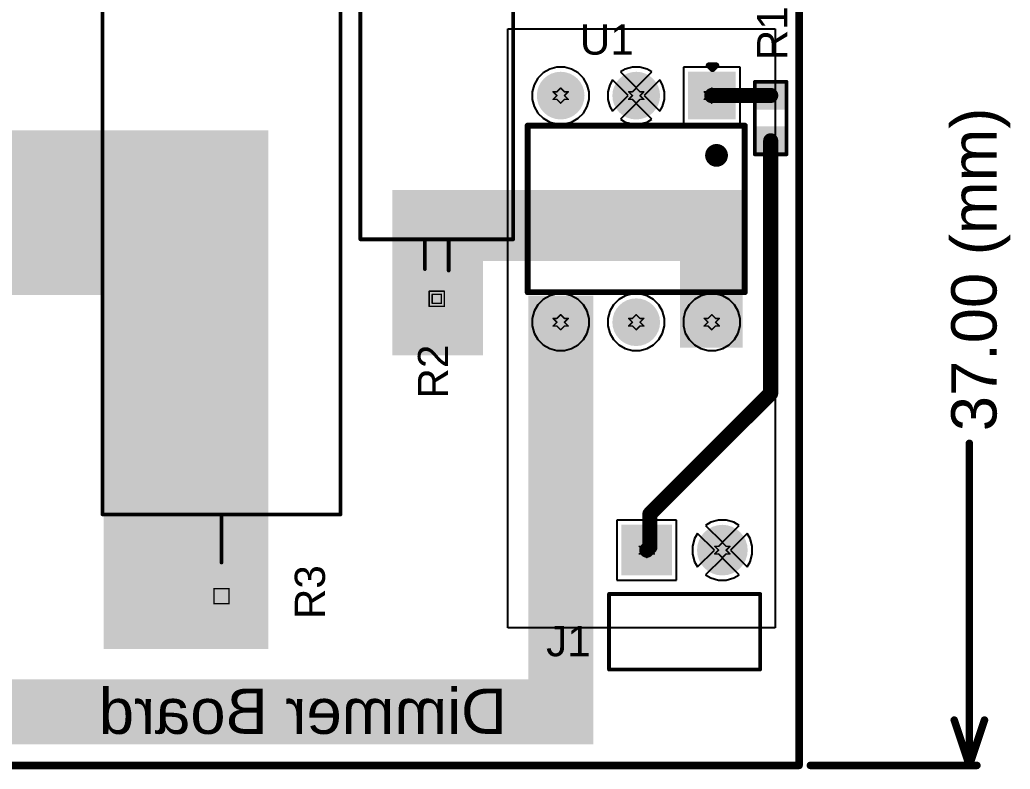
# Model space of a CAD drawing. Header units: inches. Extents: x 0 to 282, y 0 to 91.
# Drawn here: x 34.8 to 68.1, y -0.13 to 25.07 of the extents above; entities that cross this region are included whole.
import ezdxf

# ---------------------------------------------------------------- set-up
doc = ezdxf.new("R2010")
doc.units = ezdxf.units.IN
for name, color, linetype in [('Board Outline', 216, 'Continuous'), ('Bottom Layer', 5, 'Continuous'), ('Bottom Overlay', 54, 'Continuous'), ('Bottom Solder', 6, 'Continuous'), ('Dimension', 6, 'Continuous'), ('Drill Drawing', 1, 'Continuous'), ('Multi-Layer', 9, 'Continuous'), ('Pad Holes', 156, 'Continuous'), ('Top Layer', 1, 'Continuous'), ('Top Overlay', 2, 'Continuous'), ('Top Paste', 8, 'Continuous'), ('Top Solder', 216, 'Continuous')]:
    doc.layers.add(name, color=color, linetype=linetype)
doc.styles.add('Arial', font='', dxfattribs={"height": 0.2})
doc.styles.get('Arial').set_extended_font_data('Arial')

# ---------------------------------------------------------------- blocks, each defined once
blk = doc.blocks.new('6_P___D___6')
at = {"layer": 'Bottom Layer'}
blk.add_hatch(color=5, dxfattribs=at).paths.add_polyline_path([(-4.51, 3.24), (-3.11, 3.24), (-3.11, 1.84), (-4.51, 1.84)])
h = blk.add_hatch(color=5, dxfattribs=at)
edge = h.paths.add_edge_path()
edge.add_arc((3.81, 2.54), 0.7, 0, 360)
h = blk.add_hatch(color=5, dxfattribs=at)
edge = h.paths.add_edge_path()
edge.add_arc((-3.81, 0), 0.7, 0, 360)
h = blk.add_hatch(color=5, dxfattribs=at)
edge = h.paths.add_edge_path()
edge.add_arc((3.81, 0), 0.7, 0, 360)
h = blk.add_hatch(color=5, dxfattribs=at)
edge = h.paths.add_edge_path()
edge.add_arc((-3.81, -2.54), 0.7, 0, 360)
h = blk.add_hatch(color=5, dxfattribs=at)
edge = h.paths.add_edge_path()
edge.add_arc((3.81, -2.54), 0.7, 0, 360)
at = {"layer": 'Bottom Solder'}
blk.add_hatch(color=6, dxfattribs=at).paths.add_polyline_path([(-4.612, 3.342), (-3.008, 3.342), (-3.008, 1.738), (-4.612, 1.738)])
h = blk.add_hatch(color=6, dxfattribs=at)
edge = h.paths.add_edge_path()
edge.add_arc((3.81, 2.54), 0.802, 0, 360)
h = blk.add_hatch(color=6, dxfattribs=at)
edge = h.paths.add_edge_path()
edge.add_arc((-3.81, 0), 0.802, 0, 360)
h = blk.add_hatch(color=6, dxfattribs=at)
edge = h.paths.add_edge_path()
edge.add_arc((3.81, 0), 0.802, 0, 360)
h = blk.add_hatch(color=6, dxfattribs=at)
edge = h.paths.add_edge_path()
edge.add_arc((-3.81, -2.54), 0.802, 0, 360)
h = blk.add_hatch(color=6, dxfattribs=at)
edge = h.paths.add_edge_path()
edge.add_arc((3.81, -2.54), 0.802, 0, 360)
at = {"layer": 'Multi-Layer'}
blk.add_hatch(color=9, dxfattribs=at).paths.add_polyline_path([(-4.51, 3.24), (-3.11, 3.24), (-3.11, 1.84), (-4.51, 1.84)])
h = blk.add_hatch(color=9, dxfattribs=at)
edge = h.paths.add_edge_path()
edge.add_arc((3.81, 2.54), 0.7, 0, 360)
h = blk.add_hatch(color=9, dxfattribs=at)
edge = h.paths.add_edge_path()
edge.add_arc((-3.81, 0), 0.7, 0, 360)
h = blk.add_hatch(color=9, dxfattribs=at)
edge = h.paths.add_edge_path()
edge.add_arc((3.81, 0), 0.7, 0, 360)
h = blk.add_hatch(color=9, dxfattribs=at)
edge = h.paths.add_edge_path()
edge.add_arc((-3.81, -2.54), 0.7, 0, 360)
h = blk.add_hatch(color=9, dxfattribs=at)
edge = h.paths.add_edge_path()
edge.add_arc((3.81, -2.54), 0.7, 0, 360)
at = {"layer": 'Pad Holes'}
h = blk.add_hatch(color=7, dxfattribs=at)
edge = h.paths.add_edge_path()
edge.add_arc((-3.81, 2.54), 0.45, 0, 360)
h = blk.add_hatch(color=7, dxfattribs=at)
edge = h.paths.add_edge_path()
edge.add_arc((3.81, 2.54), 0.45, 0, 360)
h = blk.add_hatch(color=7, dxfattribs=at)
edge = h.paths.add_edge_path()
edge.add_arc((-3.81, 0), 0.45, 0, 360)
h = blk.add_hatch(color=7, dxfattribs=at)
edge = h.paths.add_edge_path()
edge.add_arc((3.81, 0), 0.45, 0, 360)
h = blk.add_hatch(color=7, dxfattribs=at)
edge = h.paths.add_edge_path()
edge.add_arc((-3.81, -2.54), 0.45, 0, 360)
h = blk.add_hatch(color=7, dxfattribs=at)
edge = h.paths.add_edge_path()
edge.add_arc((3.81, -2.54), 0.45, 0, 360)
at = {"layer": 'Top Layer'}
blk.add_hatch(color=1, dxfattribs=at).paths.add_polyline_path([(-4.51, 3.24), (-3.11, 3.24), (-3.11, 1.84), (-4.51, 1.84)])
h = blk.add_hatch(color=1, dxfattribs=at)
edge = h.paths.add_edge_path()
edge.add_arc((3.81, 2.54), 0.7, 0, 360)
h = blk.add_hatch(color=1, dxfattribs=at)
edge = h.paths.add_edge_path()
edge.add_arc((-3.81, 0), 0.7, 0, 360)
h = blk.add_hatch(color=1, dxfattribs=at)
edge = h.paths.add_edge_path()
edge.add_arc((3.81, 0), 0.7, 0, 360)
h = blk.add_hatch(color=1, dxfattribs=at)
edge = h.paths.add_edge_path()
edge.add_arc((-3.81, -2.54), 0.7, 0, 360)
h = blk.add_hatch(color=1, dxfattribs=at)
edge = h.paths.add_edge_path()
edge.add_arc((3.81, -2.54), 0.7, 0, 360)
at = {"layer": 'Top Solder'}
blk.add_hatch(color=216, dxfattribs=at).paths.add_polyline_path([(-4.612, 3.342), (-3.008, 3.342), (-3.008, 1.738), (-4.612, 1.738)])
h = blk.add_hatch(color=216, dxfattribs=at)
edge = h.paths.add_edge_path()
edge.add_arc((3.81, 2.54), 0.802, 0, 360)
h = blk.add_hatch(color=216, dxfattribs=at)
edge = h.paths.add_edge_path()
edge.add_arc((-3.81, 0), 0.802, 0, 360)
h = blk.add_hatch(color=216, dxfattribs=at)
edge = h.paths.add_edge_path()
edge.add_arc((3.81, 0), 0.802, 0, 360)
h = blk.add_hatch(color=216, dxfattribs=at)
edge = h.paths.add_edge_path()
edge.add_arc((-3.81, -2.54), 0.802, 0, 360)
h = blk.add_hatch(color=216, dxfattribs=at)
edge = h.paths.add_edge_path()
edge.add_arc((3.81, -2.54), 0.802, 0, 360)
at = {"layer": 'Top Overlay', "const_width": 0.2}
for points in [[(-2.8, -3.65), (-2.8, 3.65)], [(2.8, 3.65), (-2.8, 3.65)], [(2.8, -3.65), (2.8, 3.65)], [(-2, 2.6), (-1.8, 2.9)], [(-1.6, 2.7), (-1.8, 2.9)], [(-4.699, 2.565), (-4.826, 2.692)], [(-4.826, 2.438), (-4.826, 2.692)], [(-4.826, 2.438), (-4.699, 2.565)], [(-2, 2.6), (-1.8, 2.7)], [(-1.7, 2.5), (-2, 2.6)], [(-1.7, 2.5), (-1.6, 2.7)], [(2.8, -3.65), (-2.8, -3.65)]]:
    blk.add_lwpolyline(points, dxfattribs=at)
at = {"layer": 'Top Overlay'}
for points, const_width in [([(-2.85, 3.65, 1), (-2.75, 3.65, 1)], 0.1), ([(-2.85, 3.65, 1), (-2.75, 3.65, 1)], 0.1), ([(2.75, 3.65, 1), (2.85, 3.65, 1)], 0.1), ([(2.75, 3.65, 1), (2.85, 3.65, 1)], 0.1), ([(-1.517, 2.7, 1), (-2.083, 2.7, 1)], 0.2), ([(-1.85, 2.9, 1), (-1.75, 2.9, 1)], 0.1), ([(-1.85, 2.9, 1), (-1.75, 2.9, 1)], 0.1), ([(-4.876, 2.692, 1), (-4.776, 2.692, 1)], 0.1), ([(-4.876, 2.692, 1), (-4.776, 2.692, 1)], 0.1), ([(-4.749, 2.565, 1), (-4.649, 2.565, 1)], 0.1), ([(-4.749, 2.565, 1), (-4.649, 2.565, 1)], 0.1), ([(-2.133, 2.7, 1), (-2.033, 2.7, 1)], 0.1), ([(-2.05, 2.6, 1), (-1.95, 2.6, 1)], 0.1), ([(-2.05, 2.6, 1), (-1.95, 2.6, 1)], 0.1), ([(-2.05, 2.6, 1), (-1.95, 2.6, 1)], 0.1), ([(-1.85, 2.7, 1), (-1.75, 2.7, 1)], 0.1), ([(-1.65, 2.7, 1), (-1.55, 2.7, 1)], 0.1), ([(-1.65, 2.7, 1), (-1.55, 2.7, 1)], 0.1), ([(-1.567, 2.7, 1), (-1.467, 2.7, 1)], 0.1), ([(-4.876, 2.438, 1), (-4.776, 2.438, 1)], 0.1), ([(-4.876, 2.438, 1), (-4.776, 2.438, 1)], 0.1), ([(-1.75, 2.5, 1), (-1.65, 2.5, 1)], 0.1), ([(-1.75, 2.5, 1), (-1.65, 2.5, 1)], 0.1), ([(-2.85, -3.65, 1), (-2.75, -3.65, 1)], 0.1), ([(-2.85, -3.65, 1), (-2.75, -3.65, 1)], 0.1), ([(2.75, -3.65, 1), (2.85, -3.65, 1)], 0.1), ([(2.75, -3.65, 1), (2.85, -3.65, 1)], 0.1)]:
    blk.add_lwpolyline(points, format="xyb", close=True, dxfattribs=dict(at, const_width=const_width))
blk = doc.blocks.new('EWWR0006J500RT9_7')
at = {"layer": 'Bottom Layer'}
h = blk.add_hatch(color=5, dxfattribs=at)
edge = h.paths.add_edge_path()
edge.add_arc((-14.5, 0), 0.9, 0, 360)
h = blk.add_hatch(color=5, dxfattribs=at)
edge = h.paths.add_edge_path()
edge.add_arc((14.5, 0), 0.9, 0, 360)
at = {"layer": 'Bottom Solder'}
h = blk.add_hatch(color=6, dxfattribs=at)
edge = h.paths.add_edge_path()
edge.add_arc((-14.5, 0), 0.951, 0, 360)
h = blk.add_hatch(color=6, dxfattribs=at)
edge = h.paths.add_edge_path()
edge.add_arc((14.5, 0), 0.951, 0, 360)
at = {"layer": 'Multi-Layer'}
h = blk.add_hatch(color=9, dxfattribs=at)
edge = h.paths.add_edge_path()
edge.add_arc((-14.5, 0), 0.9, 0, 360)
h = blk.add_hatch(color=9, dxfattribs=at)
edge = h.paths.add_edge_path()
edge.add_arc((14.5, 0), 0.9, 0, 360)
at = {"layer": 'Pad Holes'}
h = blk.add_hatch(color=7, dxfattribs=at)
edge = h.paths.add_edge_path()
edge.add_arc((-14.5, 0), 0.5, 0, 360)
h = blk.add_hatch(color=7, dxfattribs=at)
edge = h.paths.add_edge_path()
edge.add_arc((14.5, 0), 0.5, 0, 360)
at = {"layer": 'Top Layer'}
h = blk.add_hatch(color=1, dxfattribs=at)
edge = h.paths.add_edge_path()
edge.add_arc((-14.5, 0), 0.9, 0, 360)
h = blk.add_hatch(color=1, dxfattribs=at)
edge = h.paths.add_edge_path()
edge.add_arc((14.5, 0), 0.9, 0, 360)
at = {"layer": 'Top Solder'}
h = blk.add_hatch(color=216, dxfattribs=at)
edge = h.paths.add_edge_path()
edge.add_arc((-14.5, 0), 0.951, 0, 360)
h = blk.add_hatch(color=216, dxfattribs=at)
edge = h.paths.add_edge_path()
edge.add_arc((14.5, 0), 0.951, 0, 360)
at = {"layer": 'Top Overlay', "const_width": 0.127}
for points in [[(-11.75, -4), (-11.75, 4)], [(11.75, 4), (-11.715, 4)], [(11.75, -4), (11.75, 4)], [(-11.75, 0), (-13.369, 0)], [(13.369, 0), (11.75, 0)], [(11.75, -4), (-11.75, -4)]]:
    blk.add_lwpolyline(points, dxfattribs=at)
at = {"layer": 'Top Overlay', "const_width": 0.0635}
for points in [[(-11.782, 4, 1), (-11.718, 4, 1)], [(-11.747, 4, 1), (-11.683, 4, 1)], [(11.718, 4, 1), (11.782, 4, 1)], [(11.718, 4, 1), (11.782, 4, 1)], [(-13.401, 0, 1), (-13.337, 0, 1)], [(-11.782, 0, 1), (-11.718, 0, 1)], [(11.718, 0, 1), (11.782, 0, 1)], [(13.337, 0, 1), (13.401, 0, 1)], [(-11.782, -4, 1), (-11.718, -4, 1)], [(-11.782, -4, 1), (-11.718, -4, 1)], [(11.718, -4, 1), (11.782, -4, 1)], [(11.718, -4, 1), (11.782, -4, 1)]]:
    blk.add_lwpolyline(points, format="xyb", close=True, dxfattribs=at)
blk = doc.blocks.new('MFR3WSJT_73_1K_8')
at = {"layer": 'Bottom Layer'}
h = blk.add_hatch(color=5, dxfattribs=at)
edge = h.paths.add_edge_path()
edge.add_arc((-9.5, 0), 1, 0, 360)
h = blk.add_hatch(color=5, dxfattribs=at)
edge = h.paths.add_edge_path()
edge.add_arc((9.5, 0), 1, 0, 360)
at = {"layer": 'Bottom Solder'}
h = blk.add_hatch(color=6, dxfattribs=at)
edge = h.paths.add_edge_path()
edge.add_arc((-9.5, 0), 1.051, 0, 360)
h = blk.add_hatch(color=6, dxfattribs=at)
edge = h.paths.add_edge_path()
edge.add_arc((9.5, 0), 1.051, 0, 360)
at = {"layer": 'Multi-Layer'}
h = blk.add_hatch(color=9, dxfattribs=at)
edge = h.paths.add_edge_path()
edge.add_arc((-9.5, 0), 1, 0, 360)
h = blk.add_hatch(color=9, dxfattribs=at)
edge = h.paths.add_edge_path()
edge.add_arc((9.5, 0), 1, 0, 360)
at = {"layer": 'Pad Holes'}
h = blk.add_hatch(color=7, dxfattribs=at)
edge = h.paths.add_edge_path()
edge.add_arc((-9.5, 0), 0.55, 0, 360)
h = blk.add_hatch(color=7, dxfattribs=at)
edge = h.paths.add_edge_path()
edge.add_arc((9.5, 0), 0.55, 0, 360)
at = {"layer": 'Top Layer'}
h = blk.add_hatch(color=1, dxfattribs=at)
edge = h.paths.add_edge_path()
edge.add_arc((-9.5, 0), 1, 0, 360)
h = blk.add_hatch(color=1, dxfattribs=at)
edge = h.paths.add_edge_path()
edge.add_arc((9.5, 0), 1, 0, 360)
at = {"layer": 'Top Solder'}
h = blk.add_hatch(color=216, dxfattribs=at)
edge = h.paths.add_edge_path()
edge.add_arc((-9.5, 0), 1.051, 0, 360)
h = blk.add_hatch(color=216, dxfattribs=at)
edge = h.paths.add_edge_path()
edge.add_arc((9.5, 0), 1.051, 0, 360)
at = {"layer": 'Top Overlay', "const_width": 0.127}
for points in [[(-7.5, 2.571), (7.5, 2.571)], [(-7.5, 2.565), (-7.5, -2.565)], [(7.5, 2.565), (7.5, -2.565)], [(-8.5, 0.4), (-7.5, 0.4)], [(7.5, 0.4), (8.5, 0.4)], [(-8.55, -0.4), (-7.5, -0.4)], [(7.5, -0.4), (8.55, -0.4)], [(-7.5, -2.565), (7.5, -2.565)]]:
    blk.add_lwpolyline(points, dxfattribs=at)
at = {"layer": 'Top Overlay', "const_width": 0.0635}
for points in [[(-7.532, 2.571, 1), (-7.468, 2.571, 1)], [(-7.532, 2.565, 1), (-7.468, 2.565, 1)], [(7.468, 2.571, 1), (7.532, 2.571, 1)], [(7.468, 2.565, 1), (7.532, 2.565, 1)], [(-8.532, 0.4, 1), (-8.468, 0.4, 1)], [(-7.532, 0.4, 1), (-7.468, 0.4, 1)], [(7.468, 0.4, 1), (7.532, 0.4, 1)], [(8.468, 0.4, 1), (8.532, 0.4, 1)], [(-8.582, -0.4, 1), (-8.518, -0.4, 1)], [(-7.532, -0.4, 1), (-7.468, -0.4, 1)], [(7.468, -0.4, 1), (7.532, -0.4, 1)], [(8.518, -0.4, 1), (8.582, -0.4, 1)], [(-7.532, -2.565, 1), (-7.468, -2.565, 1)], [(-7.532, -2.565, 1), (-7.468, -2.565, 1)], [(7.468, -2.565, 1), (7.532, -2.565, 1)], [(7.468, -2.565, 1), (7.532, -2.565, 1)]]:
    blk.add_lwpolyline(points, format="xyb", close=True, dxfattribs=at)
blk = doc.blocks.new('R___0603_9')
at = {"layer": 'Top Layer'}
for points in [[(-0.381, 0.4445), (-0.381, -0.4445), (-1.143, -0.4445), (-1.143, 0.4445)], [(1.143, 0.4445), (1.143, -0.4445), (0.381, -0.4445), (0.381, 0.4445)]]:
    blk.add_hatch(color=1, dxfattribs=at).paths.add_polyline_path(points)
at = {"layer": 'Top Paste'}
for points in [[(-0.381, 0.4445), (-0.381, -0.4445), (-1.143, -0.4445), (-1.143, 0.4445)], [(1.143, 0.4445), (1.143, -0.4445), (0.381, -0.4445), (0.381, 0.4445)]]:
    blk.add_hatch(color=8, dxfattribs=at).paths.add_polyline_path(points)
at = {"layer": 'Top Solder'}
for points in [[(-0.2794, 0.5461), (-0.2794, -0.5461), (-1.2446, -0.5461), (-1.2446, 0.5461)], [(1.2446, 0.5461), (1.2446, -0.5461), (0.2794, -0.5461), (0.2794, 0.5461)]]:
    blk.add_hatch(color=216, dxfattribs=at).paths.add_polyline_path(points)
at = {"layer": 'Top Overlay', "const_width": 0.127}
for points in [[(-1.2192, 0.5334), (-1.2192, -0.5334)], [(-1.2192, 0.5334), (1.2192, 0.5334)], [(1.2192, 0.5334), (1.2192, -0.5334)], [(-1.2192, -0.5334), (1.2192, -0.5334)]]:
    blk.add_lwpolyline(points, dxfattribs=at)
at = {"layer": 'Top Overlay', "const_width": 0.0635}
for points in [[(-1.25095, 0.5334, 1), (-1.18745, 0.5334, 1)], [(-1.25095, 0.5334, 1), (-1.18745, 0.5334, 1)], [(1.18745, 0.5334, 1), (1.25095, 0.5334, 1)], [(1.18745, 0.5334, 1), (1.25095, 0.5334, 1)], [(-1.25095, -0.5334, 1), (-1.18745, -0.5334, 1)], [(-1.25095, -0.5334, 1), (-1.18745, -0.5334, 1)], [(1.18745, -0.5334, 1), (1.25095, -0.5334, 1)], [(1.18745, -0.5334, 1), (1.25095, -0.5334, 1)]]:
    blk.add_lwpolyline(points, format="xyb", close=True, dxfattribs=at)
blk = doc.blocks.new('HDR1X2__R_A_M_____11')
at = {"layer": 'Bottom Layer'}
blk.add_hatch(color=5, dxfattribs=at).paths.add_polyline_path([(-0.75, 0.75), (0.75, 0.75), (0.75, -0.75), (-0.75, -0.75)])
h = blk.add_hatch(color=5, dxfattribs=at)
edge = h.paths.add_edge_path()
edge.add_arc((2.54, 0), 0.75, 0, 360)
at = {"layer": 'Bottom Solder'}
blk.add_hatch(color=6, dxfattribs=at).paths.add_polyline_path([(-0.852, 0.852), (0.852, 0.852), (0.852, -0.852), (-0.852, -0.852)])
h = blk.add_hatch(color=6, dxfattribs=at)
edge = h.paths.add_edge_path()
edge.add_arc((2.54, 0), 0.852, 0, 360)
at = {"layer": 'Multi-Layer'}
blk.add_hatch(color=9, dxfattribs=at).paths.add_polyline_path([(-0.75, 0.75), (0.75, 0.75), (0.75, -0.75), (-0.75, -0.75)])
h = blk.add_hatch(color=9, dxfattribs=at)
edge = h.paths.add_edge_path()
edge.add_arc((2.54, 0), 0.75, 0, 360)
at = {"layer": 'Pad Holes'}
h = blk.add_hatch(color=7, dxfattribs=at)
edge = h.paths.add_edge_path()
edge.add_arc((0, 0), 0.45, 0, 360)
h = blk.add_hatch(color=7, dxfattribs=at)
edge = h.paths.add_edge_path()
edge.add_arc((2.54, 0), 0.45, 0, 360)
at = {"layer": 'Top Layer'}
blk.add_hatch(color=1, dxfattribs=at).paths.add_polyline_path([(-0.75, 0.75), (0.75, 0.75), (0.75, -0.75), (-0.75, -0.75)])
h = blk.add_hatch(color=1, dxfattribs=at)
edge = h.paths.add_edge_path()
edge.add_arc((2.54, 0), 0.75, 0, 360)
at = {"layer": 'Top Solder'}
blk.add_hatch(color=216, dxfattribs=at).paths.add_polyline_path([(-0.852, 0.852), (0.852, 0.852), (0.852, -0.852), (-0.852, -0.852)])
h = blk.add_hatch(color=216, dxfattribs=at)
edge = h.paths.add_edge_path()
edge.add_arc((2.54, 0), 0.852, 0, 360)
at = {"layer": 'Top Overlay', "const_width": 0.127}
for points in [[(-1.27, -1.473), (3.81, -1.473)], [(-1.27, -4.013), (-1.27, -1.473)], [(3.81, -4.013), (3.81, -1.473)], [(-1.27, -4.013), (3.81, -4.013)]]:
    blk.add_lwpolyline(points, dxfattribs=at)
at = {"layer": 'Top Overlay', "const_width": 0.0635}
for points in [[(-1.302, -1.473, 1), (-1.238, -1.473, 1)], [(-1.302, -1.473, 1), (-1.238, -1.473, 1)], [(3.778, -1.473, 1), (3.842, -1.473, 1)], [(3.778, -1.473, 1), (3.842, -1.473, 1)], [(-1.302, -4.013, 1), (-1.238, -4.013, 1)], [(-1.302, -4.013, 1), (-1.238, -4.013, 1)], [(3.778, -4.013, 1), (3.842, -4.013, 1)], [(3.778, -4.013, 1), (3.842, -4.013, 1)]]:
    blk.add_lwpolyline(points, format="xyb", close=True, dxfattribs=at)

msp = doc.modelspace()

# ---------------------------------------------------------------- hatches: boundary and pattern name
at = {"layer": 'Bottom Layer'}
for points in [[(15.215, 15.824), (43.155, 15.824), (43.155, 21.361), (15.215, 21.361)], [(37.617, 3.912), (43.155, 3.912), (43.155, 21.361), (37.617, 21.361)]]:
    msp.add_hatch(color=5, dxfattribs=at).paths.add_polyline_path(points)
at = {"layer": 'Top Layer'}
for points in [[(15.215, 15.824), (43.155, 15.824), (43.155, 21.361), (15.215, 21.361)], [(37.617, 3.912), (43.155, 3.912), (43.155, 21.361), (37.617, 21.361)], [(50.368, 19.355), (47.32, 19.355), (47.32, 13.79), (50.368, 13.79)], [(47.32, 16.967), (59.106, 16.967), (59.106, 19.355), (47.32, 19.355)], [(56.998, 14.046), (59.106, 14.046), (59.106, 19.355), (56.998, 19.355)], [(51.893, 0.711), (54.077, 0.711), (54.077, 15.799), (51.893, 15.799)], [(25.222, 0.711), (54.077, 0.711), (54.077, 2.896), (25.222, 2.896)]]:
    msp.add_hatch(color=1, dxfattribs=at).paths.add_polyline_path(points)

# ---------------------------------------------------------------- linework, layer by layer
at = {"layer": 'Board Outline', "const_width": 0.254}
for points in [[(61, 0), (61, 37)], [(0, 0), (61, 0)]]:
    msp.add_lwpolyline(points, dxfattribs=at)
at = {"layer": 'Board Outline', "const_width": 0.127}
msp.add_lwpolyline([(60.936, 0, 1), (61.063, 0, 1)], format="xyb", close=True, dxfattribs=at)
msp.add_lwpolyline([(60.936, 0, 1), (61.063, 0, 1)], format="xyb", close=True, dxfattribs=at)
at = {"layer": 'Bottom Layer'}
for p, q in [((51.206, 4.623), (51.206, 24.765)), ((51.206, 24.765), (60.198, 24.765)), ((60.198, 24.765), (60.198, 4.623)), ((52.616, 23.413), (52.399, 23.287)), ((52.859, 23.478), (52.616, 23.413)), ((53.11, 23.478), (52.859, 23.478)), ((53.353, 23.413), (53.11, 23.478)), ((53.57, 23.287), (53.353, 23.413)), ((55.156, 23.413), (54.997, 23.321)), ((54.997, 23.321), (55.524, 22.793)), ((55.399, 23.478), (55.156, 23.413)), ((55.65, 23.478), (55.399, 23.478)), ((55.524, 22.793), (56.052, 23.321)), ((55.893, 23.413), (55.65, 23.478)), ((56.052, 23.321), (55.893, 23.413)), ((59.018, 23.478), (57.11, 23.478)), ((57.11, 23.478), (57.11, 21.57)), ((59.018, 21.57), (59.018, 23.478)), ((52.221, 23.109), (52.095, 22.892)), ((52.399, 23.287), (52.221, 23.109)), ((53.748, 23.109), (53.57, 23.287)), ((53.873, 22.892), (53.748, 23.109)), ((54.727, 23.051), (54.635, 22.892)), ((55.255, 22.524), (54.727, 23.051)), ((56.321, 23.051), (55.794, 22.524)), ((56.413, 22.892), (56.321, 23.051)), ((52.095, 22.892), (52.03, 22.649)), ((52.03, 22.649), (52.03, 22.398)), ((53.938, 22.649), (53.873, 22.892)), ((53.938, 22.398), (53.938, 22.649)), ((54.635, 22.892), (54.57, 22.649)), ((54.57, 22.649), (54.57, 22.398)), ((56.478, 22.649), (56.413, 22.892)), ((56.478, 22.398), (56.478, 22.649)), ((52.03, 22.398), (52.095, 22.155)), ((53.873, 22.155), (53.938, 22.398)), ((54.57, 22.398), (54.635, 22.155)), ((54.727, 21.996), (55.255, 22.524)), ((55.794, 22.524), (56.321, 21.996)), ((56.413, 22.155), (56.478, 22.398)), ((52.095, 22.155), (52.221, 21.938)), ((53.748, 21.938), (53.873, 22.155)), ((54.635, 22.155), (54.727, 21.996)), ((55.524, 22.254), (54.997, 21.727)), ((56.052, 21.727), (55.524, 22.254)), ((56.321, 21.996), (56.413, 22.155)), ((52.221, 21.938), (52.399, 21.76)), ((52.399, 21.76), (52.616, 21.635)), ((53.353, 21.635), (53.57, 21.76)), ((53.57, 21.76), (53.748, 21.938)), ((54.997, 21.727), (55.156, 21.635)), ((55.893, 21.635), (56.052, 21.727)), ((52.616, 21.635), (52.859, 21.57)), ((52.859, 21.57), (53.11, 21.57)), ((53.11, 21.57), (53.353, 21.635)), ((55.156, 21.635), (55.399, 21.57)), ((55.399, 21.57), (55.65, 21.57)), ((55.65, 21.57), (55.893, 21.635)), ((57.11, 21.57), (59.018, 21.57)), ((52.399, 15.667), (52.221, 15.489)), ((52.616, 15.793), (52.399, 15.667)), ((52.859, 15.858), (52.616, 15.793)), ((53.11, 15.858), (52.859, 15.858)), ((53.353, 15.793), (53.11, 15.858)), ((53.57, 15.667), (53.353, 15.793)), ((53.748, 15.489), (53.57, 15.667)), ((54.939, 15.667), (54.761, 15.489)), ((55.156, 15.793), (54.939, 15.667)), ((55.399, 15.858), (55.156, 15.793)), ((55.65, 15.858), (55.399, 15.858)), ((55.893, 15.793), (55.65, 15.858)), ((56.11, 15.667), (55.893, 15.793)), ((56.288, 15.489), (56.11, 15.667)), ((57.479, 15.667), (57.301, 15.489)), ((57.696, 15.793), (57.479, 15.667)), ((57.939, 15.858), (57.696, 15.793)), ((58.19, 15.858), (57.939, 15.858)), ((58.433, 15.793), (58.19, 15.858)), ((58.65, 15.667), (58.433, 15.793)), ((58.828, 15.489), (58.65, 15.667)), ((52.221, 15.489), (52.095, 15.272)), ((53.873, 15.272), (53.748, 15.489)), ((54.761, 15.489), (54.635, 15.272)), ((56.413, 15.272), (56.288, 15.489)), ((57.301, 15.489), (57.175, 15.272)), ((58.953, 15.272), (58.828, 15.489)), ((52.095, 15.272), (52.03, 15.029)), ((52.03, 15.029), (52.03, 14.778)), ((53.938, 15.029), (53.873, 15.272)), ((53.938, 14.778), (53.938, 15.029)), ((54.635, 15.272), (54.57, 15.029)), ((54.57, 15.029), (54.57, 14.778)), ((56.478, 15.029), (56.413, 15.272)), ((56.478, 14.778), (56.478, 15.029)), ((57.175, 15.272), (57.11, 15.029)), ((57.11, 15.029), (57.11, 14.778)), ((59.018, 15.029), (58.953, 15.272)), ((59.018, 14.778), (59.018, 15.029)), ((52.03, 14.778), (52.095, 14.535)), ((53.873, 14.535), (53.938, 14.778)), ((54.57, 14.778), (54.635, 14.535)), ((56.413, 14.535), (56.478, 14.778)), ((57.11, 14.778), (57.175, 14.535)), ((58.953, 14.535), (59.018, 14.778)), ((52.095, 14.535), (52.221, 14.318)), ((53.748, 14.318), (53.873, 14.535)), ((54.635, 14.535), (54.761, 14.318)), ((56.288, 14.318), (56.413, 14.535)), ((57.175, 14.535), (57.301, 14.318)), ((58.828, 14.318), (58.953, 14.535)), ((52.221, 14.318), (52.399, 14.14)), ((52.399, 14.14), (52.616, 14.015)), ((52.616, 14.015), (52.859, 13.95)), ((53.11, 13.95), (53.353, 14.015)), ((53.353, 14.015), (53.57, 14.14)), ((53.57, 14.14), (53.748, 14.318)), ((54.761, 14.318), (54.939, 14.14)), ((54.939, 14.14), (55.156, 14.015)), ((55.156, 14.015), (55.399, 13.95)), ((55.65, 13.95), (55.893, 14.015)), ((55.893, 14.015), (56.11, 14.14)), ((56.11, 14.14), (56.288, 14.318)), ((57.301, 14.318), (57.479, 14.14)), ((57.479, 14.14), (57.696, 14.015)), ((57.696, 14.015), (57.939, 13.95)), ((58.19, 13.95), (58.433, 14.015)), ((58.433, 14.015), (58.65, 14.14)), ((58.65, 14.14), (58.828, 14.318)), ((52.859, 13.95), (53.11, 13.95)), ((55.399, 13.95), (55.65, 13.95)), ((57.939, 13.95), (58.19, 13.95)), ((56.884, 8.243), (54.876, 8.243)), ((54.876, 8.243), (54.876, 6.235)), ((56.884, 6.235), (56.884, 8.243)), ((58.032, 8.175), (57.856, 8.073)), ((57.856, 8.073), (58.42, 7.508)), ((58.288, 8.243), (58.032, 8.175)), ((58.552, 8.243), (58.288, 8.243)), ((58.42, 7.508), (58.984, 8.073)), ((58.808, 8.175), (58.552, 8.243)), ((58.984, 8.073), (58.808, 8.175)), ((57.586, 7.803), (57.484, 7.627)), ((58.151, 7.239), (57.586, 7.803)), ((59.254, 7.803), (58.689, 7.239)), ((59.356, 7.627), (59.254, 7.803)), ((57.484, 7.627), (57.416, 7.371)), ((57.416, 7.371), (57.416, 7.107)), ((59.424, 7.371), (59.356, 7.627)), ((59.424, 7.107), (59.424, 7.371)), ((57.416, 7.107), (57.484, 6.851)), ((57.586, 6.675), (58.151, 7.239)), ((58.689, 7.239), (59.254, 6.675)), ((59.356, 6.851), (59.424, 7.107)), ((57.484, 6.851), (57.586, 6.675)), ((58.42, 6.97), (57.856, 6.405)), ((58.984, 6.405), (58.42, 6.97)), ((59.254, 6.675), (59.356, 6.851)), ((57.856, 6.405), (58.032, 6.303)), ((58.808, 6.303), (58.984, 6.405)), ((54.876, 6.235), (56.884, 6.235)), ((58.032, 6.303), (58.288, 6.235)), ((58.288, 6.235), (58.552, 6.235)), ((58.552, 6.235), (58.808, 6.303)), ((60.198, 4.623), (51.206, 4.623))]:
    msp.add_line(p, q, dxfattribs=at)
at = {"layer": 'Dimension', "const_width": 0.254}
for points in [[(66.726, 0), (66.726, 10.831)], [(66.218, 1.524), (66.726, 0)], [(66.726, 0), (67.234, 1.524)], [(61.381, 0), (66.98, 0)]]:
    msp.add_lwpolyline(points, dxfattribs=at)
at = {"layer": 'Dimension', "const_width": 0.127}
for points in [[(66.662, 10.831, 1), (66.789, 10.831, 1)], [(66.154, 1.524, 1), (66.281, 1.524, 1)], [(67.17, 1.524, 1), (67.297, 1.524, 1)], [(61.317, 0, 1), (61.444, 0, 1)], [(66.662, 0, 1), (66.789, 0, 1)], [(66.662, 0, 1), (66.789, 0, 1)], [(66.662, 0, 1), (66.789, 0, 1)], [(66.916, 0, 1), (67.043, 0, 1)]]:
    msp.add_lwpolyline(points, format="xyb", close=True, dxfattribs=at)
at = {"layer": 'Drill Drawing', "const_width": 0.0508}
for points in [[(52.73, 22.651), (52.857, 22.524)], [(52.73, 22.651), (52.857, 22.651)], [(52.857, 22.651), (52.984, 22.778)], [(52.984, 22.778), (53.111, 22.651)], [(53.111, 22.651), (53.238, 22.651)], [(53.111, 22.524), (53.238, 22.651)], [(55.27, 22.651), (55.397, 22.524)], [(55.27, 22.651), (55.397, 22.651)], [(55.397, 22.651), (55.524, 22.778)], [(55.524, 22.778), (55.651, 22.651)], [(55.651, 22.651), (55.778, 22.651)], [(55.651, 22.524), (55.778, 22.651)], [(57.81, 22.651), (57.937, 22.524)], [(57.81, 22.651), (57.937, 22.651)], [(57.937, 22.651), (58.064, 22.778)], [(58.064, 22.778), (58.191, 22.651)], [(58.191, 22.651), (58.318, 22.651)], [(58.191, 22.524), (58.318, 22.651)], [(52.73, 22.397), (52.857, 22.524)], [(52.73, 22.397), (52.857, 22.397)], [(52.857, 22.397), (52.984, 22.27)], [(52.984, 22.27), (53.111, 22.397)], [(53.111, 22.524), (53.238, 22.397)], [(53.111, 22.397), (53.238, 22.397)], [(55.27, 22.397), (55.397, 22.524)], [(55.27, 22.397), (55.397, 22.397)], [(55.397, 22.397), (55.524, 22.27)], [(55.524, 22.27), (55.651, 22.397)], [(55.651, 22.524), (55.778, 22.397)], [(55.651, 22.397), (55.778, 22.397)], [(57.81, 22.397), (57.937, 22.524)], [(57.81, 22.397), (57.937, 22.397)], [(57.937, 22.397), (58.064, 22.27)], [(58.064, 22.27), (58.191, 22.397)], [(58.191, 22.524), (58.318, 22.397)], [(58.191, 22.397), (58.318, 22.397)], [(48.565, 15.945), (49.073, 15.945)], [(48.565, 15.437), (48.565, 15.945)], [(48.666, 15.844), (48.971, 15.844)], [(48.666, 15.539), (48.666, 15.844)], [(48.971, 15.539), (48.971, 15.844)], [(49.073, 15.437), (49.073, 15.945)], [(48.565, 15.437), (49.073, 15.437)], [(48.666, 15.539), (48.971, 15.539)], [(52.73, 15.031), (52.857, 14.904)], [(52.73, 15.031), (52.857, 15.031)], [(52.857, 15.031), (52.984, 15.158)], [(52.984, 15.158), (53.111, 15.031)], [(53.111, 15.031), (53.238, 15.031)], [(53.111, 14.904), (53.238, 15.031)], [(55.27, 15.031), (55.397, 14.904)], [(55.27, 15.031), (55.397, 15.031)], [(55.397, 15.031), (55.524, 15.158)], [(55.524, 15.158), (55.651, 15.031)], [(55.651, 15.031), (55.778, 15.031)], [(55.651, 14.904), (55.778, 15.031)], [(57.81, 15.031), (57.937, 14.904)], [(57.81, 15.031), (57.937, 15.031)], [(57.937, 15.031), (58.064, 15.158)], [(58.064, 15.158), (58.191, 15.031)], [(58.191, 15.031), (58.318, 15.031)], [(58.191, 14.904), (58.318, 15.031)], [(52.73, 14.777), (52.857, 14.904)], [(52.73, 14.777), (52.857, 14.777)], [(52.857, 14.777), (52.984, 14.65)], [(52.984, 14.65), (53.111, 14.777)], [(53.111, 14.904), (53.238, 14.777)], [(53.111, 14.777), (53.238, 14.777)], [(55.27, 14.777), (55.397, 14.904)], [(55.27, 14.777), (55.397, 14.777)], [(55.397, 14.777), (55.524, 14.65)], [(55.524, 14.65), (55.651, 14.777)], [(55.651, 14.904), (55.778, 14.777)], [(55.651, 14.777), (55.778, 14.777)], [(57.81, 14.777), (57.937, 14.904)], [(57.81, 14.777), (57.937, 14.777)], [(57.937, 14.777), (58.064, 14.65)], [(58.064, 14.65), (58.191, 14.777)], [(58.191, 14.904), (58.318, 14.777)], [(58.191, 14.777), (58.318, 14.777)], [(55.626, 7.366), (55.753, 7.239)], [(55.626, 7.366), (55.753, 7.366)], [(55.753, 7.366), (55.88, 7.493)], [(55.88, 7.493), (56.007, 7.366)], [(56.007, 7.366), (56.134, 7.366)], [(56.007, 7.239), (56.134, 7.366)], [(58.166, 7.366), (58.293, 7.239)], [(58.166, 7.366), (58.293, 7.366)], [(58.293, 7.366), (58.42, 7.493)], [(58.42, 7.493), (58.547, 7.366)], [(58.547, 7.366), (58.674, 7.366)], [(58.547, 7.239), (58.674, 7.366)], [(55.626, 7.112), (55.753, 7.239)], [(55.626, 7.112), (55.753, 7.112)], [(55.753, 7.112), (55.88, 6.985)], [(55.88, 6.985), (56.007, 7.112)], [(56.007, 7.239), (56.134, 7.112)], [(56.007, 7.112), (56.134, 7.112)], [(58.166, 7.112), (58.293, 7.239)], [(58.166, 7.112), (58.293, 7.112)], [(58.293, 7.112), (58.42, 6.985)], [(58.42, 6.985), (58.547, 7.112)], [(58.547, 7.239), (58.674, 7.112)], [(58.547, 7.112), (58.674, 7.112)], [(41.326, 5.945), (41.834, 5.945)], [(41.326, 5.437), (41.326, 5.945)], [(41.834, 5.437), (41.834, 5.945)], [(41.326, 5.437), (41.834, 5.437)]]:
    msp.add_lwpolyline(points, dxfattribs=at)
at = {"layer": 'Drill Drawing', "const_width": 0.0254}
for points in [[(52.718, 22.651, 1), (52.743, 22.651, 1)], [(52.718, 22.651, 1), (52.743, 22.651, 1)], [(52.845, 22.651, 1), (52.87, 22.651, 1)], [(52.845, 22.651, 1), (52.87, 22.651, 1)], [(52.972, 22.778, 1), (52.997, 22.778, 1)], [(52.972, 22.778, 1), (52.997, 22.778, 1)], [(53.099, 22.651, 1), (53.124, 22.651, 1)], [(53.099, 22.651, 1), (53.124, 22.651, 1)], [(53.226, 22.651, 1), (53.251, 22.651, 1)], [(53.226, 22.651, 1), (53.251, 22.651, 1)], [(55.258, 22.651, 1), (55.283, 22.651, 1)], [(55.258, 22.651, 1), (55.283, 22.651, 1)], [(55.385, 22.651, 1), (55.41, 22.651, 1)], [(55.385, 22.651, 1), (55.41, 22.651, 1)], [(55.512, 22.778, 1), (55.537, 22.778, 1)], [(55.512, 22.778, 1), (55.537, 22.778, 1)], [(55.639, 22.651, 1), (55.664, 22.651, 1)], [(55.639, 22.651, 1), (55.664, 22.651, 1)], [(55.766, 22.651, 1), (55.791, 22.651, 1)], [(55.766, 22.651, 1), (55.791, 22.651, 1)], [(57.798, 22.651, 1), (57.823, 22.651, 1)], [(57.798, 22.651, 1), (57.823, 22.651, 1)], [(57.925, 22.651, 1), (57.95, 22.651, 1)], [(57.925, 22.651, 1), (57.95, 22.651, 1)], [(58.052, 22.778, 1), (58.077, 22.778, 1)], [(58.052, 22.778, 1), (58.077, 22.778, 1)], [(58.179, 22.651, 1), (58.204, 22.651, 1)], [(58.179, 22.651, 1), (58.204, 22.651, 1)], [(58.306, 22.651, 1), (58.331, 22.651, 1)], [(58.306, 22.651, 1), (58.331, 22.651, 1)], [(52.718, 22.397, 1), (52.743, 22.397, 1)], [(52.718, 22.397, 1), (52.743, 22.397, 1)], [(52.845, 22.524, 1), (52.87, 22.524, 1)], [(52.845, 22.524, 1), (52.87, 22.524, 1)], [(52.845, 22.397, 1), (52.87, 22.397, 1)], [(52.845, 22.397, 1), (52.87, 22.397, 1)], [(53.099, 22.524, 1), (53.124, 22.524, 1)], [(53.099, 22.524, 1), (53.124, 22.524, 1)], [(53.099, 22.397, 1), (53.124, 22.397, 1)], [(53.099, 22.397, 1), (53.124, 22.397, 1)], [(53.226, 22.397, 1), (53.251, 22.397, 1)], [(53.226, 22.397, 1), (53.251, 22.397, 1)], [(55.258, 22.397, 1), (55.283, 22.397, 1)], [(55.258, 22.397, 1), (55.283, 22.397, 1)], [(55.385, 22.524, 1), (55.41, 22.524, 1)], [(55.385, 22.524, 1), (55.41, 22.524, 1)], [(55.385, 22.397, 1), (55.41, 22.397, 1)], [(55.385, 22.397, 1), (55.41, 22.397, 1)], [(55.639, 22.524, 1), (55.664, 22.524, 1)], [(55.639, 22.524, 1), (55.664, 22.524, 1)], [(55.639, 22.397, 1), (55.664, 22.397, 1)], [(55.639, 22.397, 1), (55.664, 22.397, 1)], [(55.766, 22.397, 1), (55.791, 22.397, 1)], [(55.766, 22.397, 1), (55.791, 22.397, 1)], [(57.798, 22.397, 1), (57.823, 22.397, 1)], [(57.798, 22.397, 1), (57.823, 22.397, 1)], [(57.925, 22.524, 1), (57.95, 22.524, 1)], [(57.925, 22.524, 1), (57.95, 22.524, 1)], [(57.925, 22.397, 1), (57.95, 22.397, 1)], [(57.925, 22.397, 1), (57.95, 22.397, 1)], [(58.179, 22.524, 1), (58.204, 22.524, 1)], [(58.179, 22.524, 1), (58.204, 22.524, 1)], [(58.179, 22.397, 1), (58.204, 22.397, 1)], [(58.179, 22.397, 1), (58.204, 22.397, 1)], [(58.306, 22.397, 1), (58.331, 22.397, 1)], [(58.306, 22.397, 1), (58.331, 22.397, 1)], [(52.972, 22.27, 1), (52.997, 22.27, 1)], [(52.972, 22.27, 1), (52.997, 22.27, 1)], [(55.512, 22.27, 1), (55.537, 22.27, 1)], [(55.512, 22.27, 1), (55.537, 22.27, 1)], [(58.052, 22.27, 1), (58.077, 22.27, 1)], [(58.052, 22.27, 1), (58.077, 22.27, 1)], [(48.552, 15.945, 1), (48.578, 15.945, 1)], [(48.552, 15.945, 1), (48.578, 15.945, 1)], [(48.654, 15.844, 1), (48.679, 15.844, 1)], [(48.654, 15.844, 1), (48.679, 15.844, 1)], [(48.958, 15.844, 1), (48.984, 15.844, 1)], [(48.958, 15.844, 1), (48.984, 15.844, 1)], [(49.06, 15.945, 1), (49.086, 15.945, 1)], [(49.06, 15.945, 1), (49.086, 15.945, 1)], [(48.552, 15.437, 1), (48.578, 15.437, 1)], [(48.552, 15.437, 1), (48.578, 15.437, 1)], [(48.654, 15.539, 1), (48.679, 15.539, 1)], [(48.654, 15.539, 1), (48.679, 15.539, 1)], [(48.958, 15.539, 1), (48.984, 15.539, 1)], [(48.958, 15.539, 1), (48.984, 15.539, 1)], [(49.06, 15.437, 1), (49.086, 15.437, 1)], [(49.06, 15.437, 1), (49.086, 15.437, 1)], [(52.718, 15.031, 1), (52.743, 15.031, 1)], [(52.718, 15.031, 1), (52.743, 15.031, 1)], [(52.845, 15.031, 1), (52.87, 15.031, 1)], [(52.845, 15.031, 1), (52.87, 15.031, 1)], [(52.972, 15.158, 1), (52.997, 15.158, 1)], [(52.972, 15.158, 1), (52.997, 15.158, 1)], [(53.099, 15.031, 1), (53.124, 15.031, 1)], [(53.099, 15.031, 1), (53.124, 15.031, 1)], [(53.226, 15.031, 1), (53.251, 15.031, 1)], [(53.226, 15.031, 1), (53.251, 15.031, 1)], [(55.258, 15.031, 1), (55.283, 15.031, 1)], [(55.258, 15.031, 1), (55.283, 15.031, 1)], [(55.385, 15.031, 1), (55.41, 15.031, 1)], [(55.385, 15.031, 1), (55.41, 15.031, 1)], [(55.512, 15.158, 1), (55.537, 15.158, 1)], [(55.512, 15.158, 1), (55.537, 15.158, 1)], [(55.639, 15.031, 1), (55.664, 15.031, 1)], [(55.639, 15.031, 1), (55.664, 15.031, 1)], [(55.766, 15.031, 1), (55.791, 15.031, 1)], [(55.766, 15.031, 1), (55.791, 15.031, 1)], [(57.798, 15.031, 1), (57.823, 15.031, 1)], [(57.798, 15.031, 1), (57.823, 15.031, 1)], [(57.925, 15.031, 1), (57.95, 15.031, 1)], [(57.925, 15.031, 1), (57.95, 15.031, 1)], [(58.052, 15.158, 1), (58.077, 15.158, 1)], [(58.052, 15.158, 1), (58.077, 15.158, 1)], [(58.179, 15.031, 1), (58.204, 15.031, 1)], [(58.179, 15.031, 1), (58.204, 15.031, 1)], [(58.306, 15.031, 1), (58.331, 15.031, 1)], [(58.306, 15.031, 1), (58.331, 15.031, 1)], [(52.718, 14.777, 1), (52.743, 14.777, 1)], [(52.718, 14.777, 1), (52.743, 14.777, 1)], [(52.845, 14.904, 1), (52.87, 14.904, 1)], [(52.845, 14.904, 1), (52.87, 14.904, 1)], [(52.845, 14.777, 1), (52.87, 14.777, 1)], [(52.845, 14.777, 1), (52.87, 14.777, 1)], [(52.972, 14.65, 1), (52.997, 14.65, 1)], [(52.972, 14.65, 1), (52.997, 14.65, 1)], [(53.099, 14.904, 1), (53.124, 14.904, 1)], [(53.099, 14.904, 1), (53.124, 14.904, 1)], [(53.099, 14.777, 1), (53.124, 14.777, 1)], [(53.099, 14.777, 1), (53.124, 14.777, 1)], [(53.226, 14.777, 1), (53.251, 14.777, 1)], [(53.226, 14.777, 1), (53.251, 14.777, 1)], [(55.258, 14.777, 1), (55.283, 14.777, 1)], [(55.258, 14.777, 1), (55.283, 14.777, 1)], [(55.385, 14.904, 1), (55.41, 14.904, 1)], [(55.385, 14.904, 1), (55.41, 14.904, 1)], [(55.385, 14.777, 1), (55.41, 14.777, 1)], [(55.385, 14.777, 1), (55.41, 14.777, 1)], [(55.512, 14.65, 1), (55.537, 14.65, 1)], [(55.512, 14.65, 1), (55.537, 14.65, 1)], [(55.639, 14.904, 1), (55.664, 14.904, 1)], [(55.639, 14.904, 1), (55.664, 14.904, 1)], [(55.639, 14.777, 1), (55.664, 14.777, 1)], [(55.639, 14.777, 1), (55.664, 14.777, 1)], [(55.766, 14.777, 1), (55.791, 14.777, 1)], [(55.766, 14.777, 1), (55.791, 14.777, 1)], [(57.798, 14.777, 1), (57.823, 14.777, 1)], [(57.798, 14.777, 1), (57.823, 14.777, 1)], [(57.925, 14.904, 1), (57.95, 14.904, 1)], [(57.925, 14.904, 1), (57.95, 14.904, 1)], [(57.925, 14.777, 1), (57.95, 14.777, 1)], [(57.925, 14.777, 1), (57.95, 14.777, 1)], [(58.052, 14.65, 1), (58.077, 14.65, 1)], [(58.052, 14.65, 1), (58.077, 14.65, 1)], [(58.179, 14.904, 1), (58.204, 14.904, 1)], [(58.179, 14.904, 1), (58.204, 14.904, 1)], [(58.179, 14.777, 1), (58.204, 14.777, 1)], [(58.179, 14.777, 1), (58.204, 14.777, 1)], [(58.306, 14.777, 1), (58.331, 14.777, 1)], [(58.306, 14.777, 1), (58.331, 14.777, 1)], [(55.613, 7.366, 1), (55.639, 7.366, 1)], [(55.613, 7.366, 1), (55.639, 7.366, 1)], [(55.74, 7.366, 1), (55.766, 7.366, 1)], [(55.74, 7.366, 1), (55.766, 7.366, 1)], [(55.867, 7.493, 1), (55.893, 7.493, 1)], [(55.867, 7.493, 1), (55.893, 7.493, 1)], [(55.994, 7.366, 1), (56.02, 7.366, 1)], [(55.994, 7.366, 1), (56.02, 7.366, 1)], [(56.121, 7.366, 1), (56.147, 7.366, 1)], [(56.121, 7.366, 1), (56.147, 7.366, 1)], [(58.153, 7.366, 1), (58.179, 7.366, 1)], [(58.153, 7.366, 1), (58.179, 7.366, 1)], [(58.28, 7.366, 1), (58.306, 7.366, 1)], [(58.28, 7.366, 1), (58.306, 7.366, 1)], [(58.407, 7.493, 1), (58.433, 7.493, 1)], [(58.407, 7.493, 1), (58.433, 7.493, 1)], [(58.534, 7.366, 1), (58.56, 7.366, 1)], [(58.534, 7.366, 1), (58.56, 7.366, 1)], [(58.661, 7.366, 1), (58.687, 7.366, 1)], [(58.661, 7.366, 1), (58.687, 7.366, 1)], [(55.613, 7.112, 1), (55.639, 7.112, 1)], [(55.613, 7.112, 1), (55.639, 7.112, 1)], [(55.74, 7.239, 1), (55.766, 7.239, 1)], [(55.74, 7.239, 1), (55.766, 7.239, 1)], [(55.74, 7.112, 1), (55.766, 7.112, 1)], [(55.74, 7.112, 1), (55.766, 7.112, 1)], [(55.867, 6.985, 1), (55.893, 6.985, 1)], [(55.867, 6.985, 1), (55.893, 6.985, 1)], [(55.994, 7.239, 1), (56.02, 7.239, 1)], [(55.994, 7.239, 1), (56.02, 7.239, 1)], [(55.994, 7.112, 1), (56.02, 7.112, 1)], [(55.994, 7.112, 1), (56.02, 7.112, 1)], [(56.121, 7.112, 1), (56.147, 7.112, 1)], [(56.121, 7.112, 1), (56.147, 7.112, 1)], [(58.153, 7.112, 1), (58.179, 7.112, 1)], [(58.153, 7.112, 1), (58.179, 7.112, 1)], [(58.28, 7.239, 1), (58.306, 7.239, 1)], [(58.28, 7.239, 1), (58.306, 7.239, 1)], [(58.28, 7.112, 1), (58.306, 7.112, 1)], [(58.28, 7.112, 1), (58.306, 7.112, 1)], [(58.407, 6.985, 1), (58.433, 6.985, 1)], [(58.407, 6.985, 1), (58.433, 6.985, 1)], [(58.534, 7.239, 1), (58.56, 7.239, 1)], [(58.534, 7.239, 1), (58.56, 7.239, 1)], [(58.534, 7.112, 1), (58.56, 7.112, 1)], [(58.534, 7.112, 1), (58.56, 7.112, 1)], [(58.661, 7.112, 1), (58.687, 7.112, 1)], [(58.661, 7.112, 1), (58.687, 7.112, 1)], [(41.313, 5.945, 1), (41.339, 5.945, 1)], [(41.313, 5.945, 1), (41.339, 5.945, 1)], [(41.821, 5.945, 1), (41.846, 5.945, 1)], [(41.821, 5.945, 1), (41.846, 5.945, 1)], [(41.313, 5.437, 1), (41.339, 5.437, 1)], [(41.313, 5.437, 1), (41.339, 5.437, 1)], [(41.821, 5.437, 1), (41.846, 5.437, 1)], [(41.821, 5.437, 1), (41.846, 5.437, 1)]]:
    msp.add_lwpolyline(points, format="xyb", close=True, dxfattribs=at)
at = {"layer": 'Top Layer', "const_width": 0.508}
for points in [[(58.064, 22.524), (58.067, 22.527)], [(58.067, 22.527), (60.043, 22.527)], [(60.043, 22.527), (60.046, 22.53)], [(60.046, 12.514), (60.046, 21.006)], [(55.985, 8.453), (60.046, 12.514)], [(55.985, 7.344), (55.985, 8.453)], [(55.88, 7.239), (55.985, 7.344)]]:
    msp.add_lwpolyline(points, dxfattribs=at)
at = {"layer": 'Top Layer', "const_width": 0.254}
for points in [[(57.937, 22.524, 1), (58.191, 22.524, 1)], [(57.94, 22.527, 1), (58.194, 22.527, 1)], [(57.94, 22.527, 1), (58.194, 22.527, 1)], [(59.916, 22.527, 1), (60.17, 22.527, 1)], [(59.916, 22.527, 1), (60.17, 22.527, 1)], [(59.919, 22.53, 1), (60.173, 22.53, 1)], [(59.919, 21.006, 1), (60.173, 21.006, 1)], [(59.919, 12.514, 1), (60.173, 12.514, 1)], [(59.919, 12.514, 1), (60.173, 12.514, 1)], [(55.858, 8.453, 1), (56.112, 8.453, 1)], [(55.858, 8.453, 1), (56.112, 8.453, 1)], [(55.753, 7.239, 1), (56.007, 7.239, 1)], [(55.858, 7.344, 1), (56.112, 7.344, 1)], [(55.858, 7.344, 1), (56.112, 7.344, 1)]]:
    msp.add_lwpolyline(points, format="xyb", close=True, dxfattribs=at)

# ---------------------------------------------------------------- block references
for name, p, rotation in [('EWWR0006J500RT9_7', (41.58, 20.191), 270), ('MFR3WSJT_73_1K_8', (48.819, 25.191), 90), ('6_P___D___6', (55.524, 18.714), 270), ('R___0603_9', (60.046, 21.768), 90)]:
    msp.add_blockref(name, p, dxfattribs=dict(rotation=rotation))
msp.add_blockref('HDR1X2__R_A_M_____11', (55.88, 7.239))

# ---------------------------------------------------------------- texts
at = {"layer": 'Bottom Overlay', "style": 'Arial', "text_generation_flag": 2}
msp.add_text('Dimmer Board', height=1.524, dxfattribs=at).set_placement((51.177, 1.061))
at = {"layer": 'Dimension', "style": 'Arial'}
msp.add_text('37.00 (mm)', height=1.524, rotation=90, dxfattribs=at).set_placement((67.64, 11.238))
at = {"layer": 'Top Overlay', "style": 'Arial'}
for s, p in [('R1', (60.604, 23.713)), ('R2', (49.2, 12.336)), ('R3', (45.059, 4.919))]:
    msp.add_text(s, height=1.016, rotation=90, dxfattribs=at).set_placement(p)
for s, p in [('U1', (53.628, 23.902)), ('J1', (52.495, 3.672))]:
    msp.add_text(s, height=1.016, dxfattribs=at).set_placement(p)

doc.saveas('drawing.dxf')
